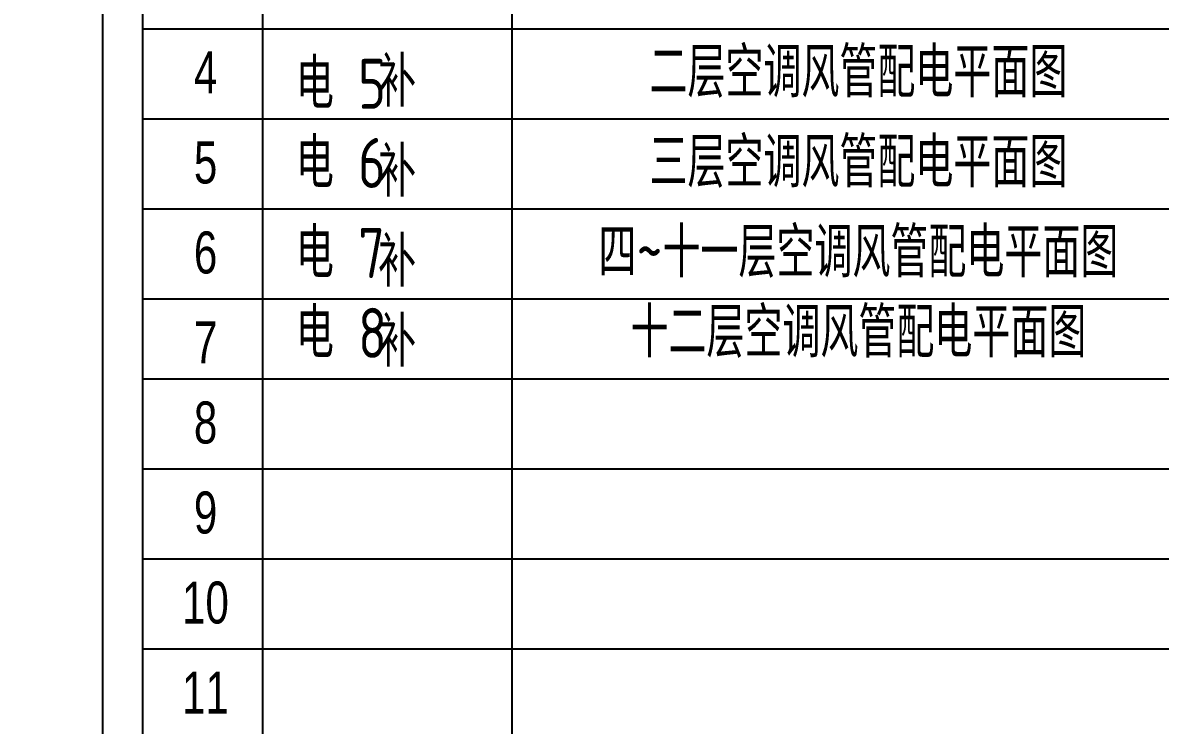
# Model space of a CAD drawing. Extents: x 2166032 to 5302137, y 581493 to 2416206.
# Drawn here: x 2962232 to 2973612, y 1062770 to 1069794 of the extents above; entities that cross this region are included whole.
import ezdxf
from ezdxf.enums import TextEntityAlignment as Align

# ---------------------------------------------------------------- set-up
doc = ezdxf.new("R2010")
doc.units = 0
doc.header["$LTSCALE"] = 1000
doc.header["$MEASUREMENT"] = 0
doc.layers.add('PUB_TITLE', color=137, linetype='Continuous')
doc.styles.add('CS1', font='tssdeng.shx', dxfattribs={"width": 0.8, "height": 500, "bigfont": 'tssdchn.shx'})
doc.styles.add('FS64F', font='!tssdeng.shx', dxfattribs={"width": 0.75, "bigfont": '!tssdchn.shx'})

msp = doc.modelspace()

# ---------------------------------------------------------------- linework, layer by layer
msp.add_circle((2604640.5, 1020101.3), 438608.5)
at = {"layer": 'PUB_TITLE'}
for p, q in [((2963029.1, 1076033.4, -200), (2963029.1, 1051553.4, -600)), ((2964629.1, 1073233.4, -200), (2964629.1, 1053653.4, -600)), ((2967125.3, 1072433.4, -200), (2967125.3, 1052853.4, -600)), ((2963429.1, 1069733.4, -200), (2980192.4, 1069733.4, -200)), ((2963429.1, 1068833.4, -200), (2980192.4, 1068833.4, -200)), ((2963429.1, 1067933.4, -200), (2980192.4, 1067933.4, -200)), ((2963429.1, 1067033.4, -200), (2980192.4, 1067033.4, -200)), ((2963429.1, 1066233.4, -200), (2980192.4, 1066233.4, -200)), ((2963429.1, 1065333.4, -200), (2980192.4, 1065333.4, -200)), ((2963429.1, 1064433.4, -200), (2980192.4, 1064433.4, -200)), ((2963429.1, 1063533.4, -200), (2980192.4, 1063533.4, -200))]:
    msp.add_line(p, q, dxfattribs=at)
at = {"layer": 'PUB_TITLE', "color": 30}
msp.add_line((2963429.1, 1075733.4, -200), (2963429.1, 1051953.4, -600), dxfattribs=at)

# ---------------------------------------------------------------- texts
at = {"style": 'CS1', "width": 0.8}
for s, p in [('二层空调风管配电平面图', (2970591.9, 1069047.9, -1000)), ('三层空调风管配电平面图', (2970591.9, 1068147.9, -1000)), ('四~十一层空调风管配电平面图', (2970591.9, 1067247.9, -1000)), ('十二层空调风管配电平面图', (2970591.9, 1066447.9, -1000))]:
    msp.add_text(s, height=500, dxfattribs=at).set_placement(p, align=Align.CENTER)
for s, p in [('电 5', (2964964.4, 1068933.7, -200)), ('补', (2965787.3, 1068954.4, 400)), ('电 6', (2964964.4, 1068142.6, -200)), ('补', (2965787.3, 1068054.4, 400)), ('电 7', (2964964.4, 1067242.6, -200)), ('补', (2965787.3, 1067154.4, 400)), ('电 8', (2964964.4, 1066442.6, -200)), ('补', (2965787.3, 1066354.4, 400))]:
    msp.add_text(s, height=500, dxfattribs=at).set_placement(p)
at = {"layer": 'PUB_TITLE', "style": 'FS64F', "width": 0.75}
for s, p in [('4', (2963944.3, 1069087.5, -200)), ('5', (2963944.3, 1068187.5, -200)), ('6', (2963944.3, 1067287.5, -200)), ('7', (2963944.3, 1066387.5, -200)), ('8', (2963944.3, 1065587.5, -200)), ('9', (2963944.3, 1064687.5, -200)), ('10', (2963825.8, 1063787.5, -200)), ('11', (2963825.8, 1062887.5, -200))]:
    msp.add_text(s, height=420, dxfattribs=at).set_placement(p)

doc.saveas('drawing.dxf')
